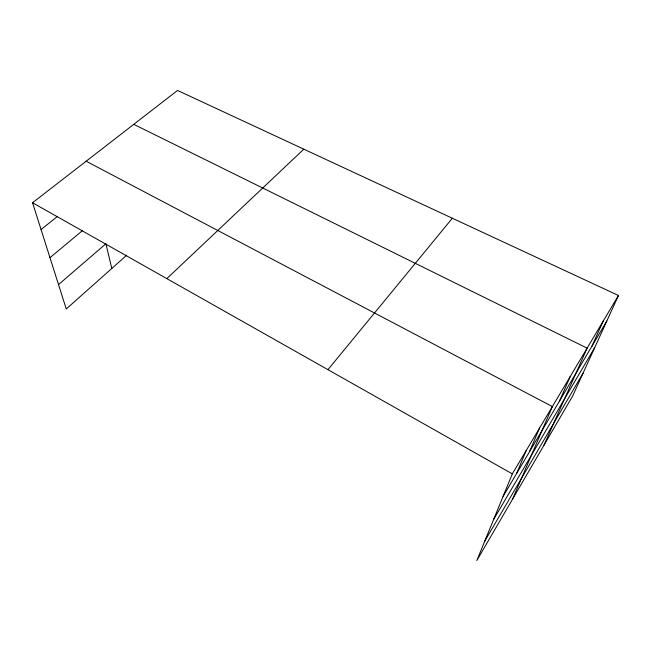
<?xml version="1.0" encoding="UTF-8"?>
<svg xmlns="http://www.w3.org/2000/svg" width="651" height="651" viewBox="0 0 651 651"><rect width="100%" height="100%" fill="white"/><g stroke="black" fill="none" stroke-linecap="round" stroke-linejoin="round"><path stroke-width="0.98" d="M618.45 295.489L512.321 473.863L476.801 560.552L572.709 395.881L618.45 295.489L177.536 90.448L32.55 202.738L66.256 308.973L126.685 255.241M516.593 473.546L526.187 450.557M529.572 451.599L539.524 428.146M512.443 499.358L552.357 406.574L86.16 161.22M559.51 400.992L570.203 376.579M543.919 445.325L587.121 348.147L133.764 124.349M591.816 346.389L603.184 321.155M484.735 541.184L583.125 373.031M493.645 519.433L594.68 347.658M503.117 496.331L606.813 321.041M327.949 369.67L452.339 218.248M166.835 278.628L303.814 149.177M58.525 284.601L105.893 243.759L111.801 268.472M49.981 257.674L82.636 230.478M41.062 229.567L57.223 216.596M32.55 202.738L512.321 473.863"/></g></svg>
